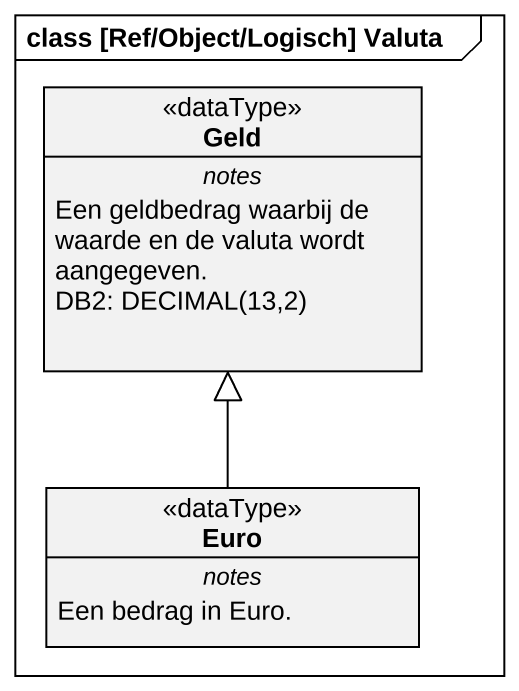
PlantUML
@startuml
mainframe class [Ref/Object/Logisch] Valuta
hide circle
hide empty members
class Geld <<dataType>> {
  -- notes --
  Een geldbedrag waarbij de waarde en de valuta wordt aangegeven.
  {field} DB2: DECIMAL(13,2)
}
class Euro <<dataType>> {
  -- notes --
  Een bedrag in Euro.
}
Euro -up-|> Geld
@enduml
